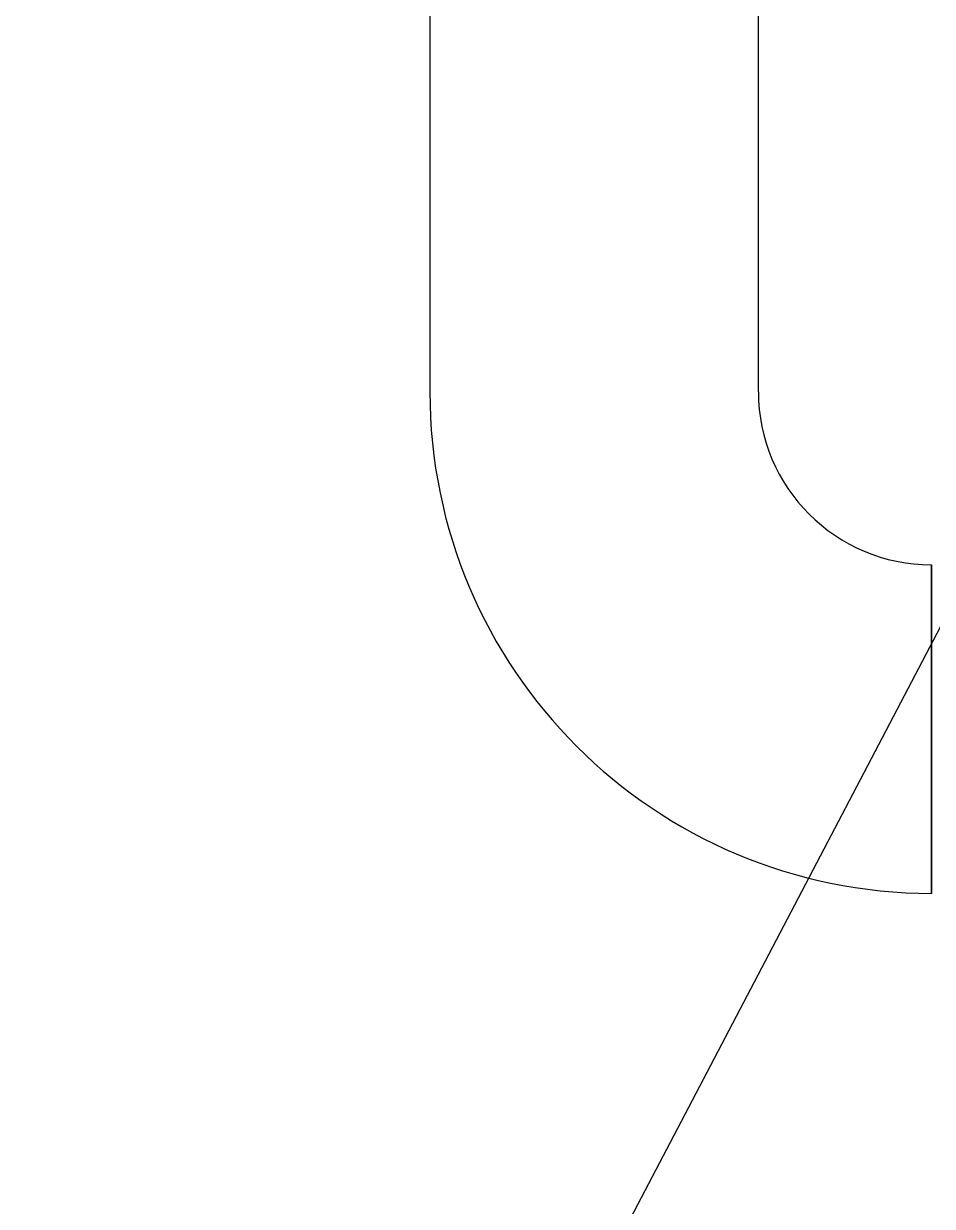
# Model space of a CAD drawing. Header units: millimetres. Extents: x -92220 to 11040, y -5929 to 27498.
# Drawn here: x 101.1 to 156.4, y 1050.9 to 1122.9 of the extents above; entities that cross this region are included whole.
import ezdxf

# ---------------------------------------------------------------- set-up
doc = ezdxf.new("R2010")
doc.units = ezdxf.units.MM
doc.layers.add('11 Водоразборный узел', color=7, linetype='Continuous')
doc.layers.add('17 Конструкции 2', color=7, linetype='Continuous')

# ---------------------------------------------------------------- blocks, each defined once
blk = doc.blocks.new('QMODEL_e17b8aaa_e9d4_400d_a0f2_fbeb3d9ce0b6')
at = {"color": 7, "invisible_edges": 14}
for points in [[(-58.6, 22.355161, -7.900902), (-58.6, 22.547308, -5.949999), (-58.6, 12.547308, -5.949999)], [(-58.6, 22.547308, -5.949999), (-58.6, 22.355161, -3.999096), (-58.6, 12.547308, -5.949999)], [(-58.6, 21.786104, -9.776834), (-58.6, 22.355161, -7.900902), (-58.6, 12.547308, -5.949999)], [(-58.6, 22.355161, -3.999096), (-58.6, 21.786104, -2.123165), (-58.6, 12.547308, -5.949999)], [(-58.6, 20.862005, -11.505702), (-58.6, 21.786104, -9.776834), (-58.6, 12.547308, -5.949999)], [(-58.6, 21.786104, -2.123165), (-58.6, 20.862005, -0.394297), (-58.6, 12.547308, -5.949999)], [(-58.6, 19.618376, -13.021067), (-58.6, 20.862005, -11.505702), (-58.6, 12.547308, -5.949999)], [(-58.6, 20.862005, -0.394297), (-58.6, 19.618376, 1.121069), (-58.6, 12.547308, -5.949999)], [(-58.6, 18.103011, -14.264695), (-58.6, 19.618376, -13.021067), (-58.6, 12.547308, -5.949999)], [(-58.6, 19.618376, 1.121069), (-58.6, 18.103011, 2.364697), (-58.6, 12.547308, -5.949999)], [(-58.6, 16.374143, -15.188795), (-58.6, 18.103011, -14.264695), (-58.6, 12.547308, -5.949999)], [(-58.6, 18.103011, 2.364697), (-58.6, 16.374143, 3.288796), (-58.6, 12.547308, -5.949999)], [(-58.6, 14.498212, -15.757852), (-58.6, 16.374143, -15.188795), (-58.6, 12.547308, -5.949999)], [(-58.6, 16.374143, 3.288796), (-58.6, 14.498212, 3.857854), (-58.6, 12.547308, -5.949999)], [(-58.6, 12.547308, -15.949999), (-58.6, 14.498212, -15.757852), (-58.6, 12.547308, -5.949999)], [(-58.6, 14.498212, 3.857854), (-58.6, 12.547308, 4.050001), (-58.6, 12.547308, -5.949999)], [(-58.6, 12.547308, 4.050001), (-58.6, 10.596405, 3.857854), (-58.6, 12.547308, -5.949999)], [(-58.6, 10.596405, 3.857854), (-58.6, 8.720474, 3.288796), (-58.6, 12.547308, -5.949999)], [(-58.6, 8.720474, 3.288796), (-58.6, 6.991606, 2.364697), (-58.6, 12.547308, -5.949999)], [(-58.6, 6.991606, 2.364697), (-58.6, 5.476241, 1.121069), (-58.6, 12.547308, -5.949999)], [(-58.6, 5.476241, 1.121069), (-58.6, 4.232612, -0.394297), (-58.6, 12.547308, -5.949999)], [(-58.6, 4.232612, -0.394297), (-58.6, 3.308513, -2.123165), (-58.6, 12.547308, -5.949999)], [(-58.6, 3.308513, -2.123165), (-58.6, 2.739456, -3.999096), (-58.6, 12.547308, -5.949999)], [(-58.6, 2.739456, -3.999096), (-58.6, 2.547308, -5.949999), (-58.6, 12.547308, -5.949999)], [(-58.6, 2.547308, -5.949999), (-58.6, 2.739456, -7.900902), (-58.6, 12.547308, -5.949999)], [(-58.6, 2.739456, -7.900902), (-58.6, 3.308513, -9.776834), (-58.6, 12.547308, -5.949999)], [(-58.6, 3.308513, -9.776834), (-58.6, 4.232612, -11.505702), (-58.6, 12.547308, -5.949999)], [(-58.6, 4.232612, -11.505702), (-58.6, 5.476241, -13.021067), (-58.6, 12.547308, -5.949999)], [(-58.6, 5.476241, -13.021067), (-58.6, 6.991606, -14.264695), (-58.6, 12.547308, -5.949999)], [(-58.6, 6.991606, -14.264695), (-58.6, 8.720474, -15.188795), (-58.6, 12.547308, -5.949999)], [(-58.6, 8.720474, -15.188795), (-58.6, 10.596405, -15.757852), (-58.6, 12.547308, -5.949999)], [(-58.6, 10.596405, -15.757852), (-58.6, 12.547308, -15.949999), (-58.6, 12.547308, -5.949999)]]:
    blk.add_3dface(points, dxfattribs=at)

msp = doc.modelspace()

# ---------------------------------------------------------------- linework, layer by layer
at = {"layer": '11 Водоразборный узел'}
for p, q in [((125.86, 1285.308), (125.86, 1100.54)), ((145.86, 1100.54), (145.86, 1285.308))]:
    msp.add_line(p, q, dxfattribs=at)
for radius in [30.54, 10.54]:
    msp.add_arc((156.4, 1100.54), radius, 180, 270, dxfattribs=at)
at = {"layer": '17 Конструкции 2', "color": 2}
msp.add_line((444, 1634.5), (50, 882), dxfattribs=at)

# ---------------------------------------------------------------- block references
at = {"layer": '11 Водоразборный узел', "extrusion": (0, 1, 0), "rotation": 180}
msp.add_blockref('QMODEL_e17b8aaa_e9d4_400d_a0f2_fbeb3d9ce0b6', (-215, 12.547, 1085.95), dxfattribs=at)

doc.saveas('drawing.dxf')
